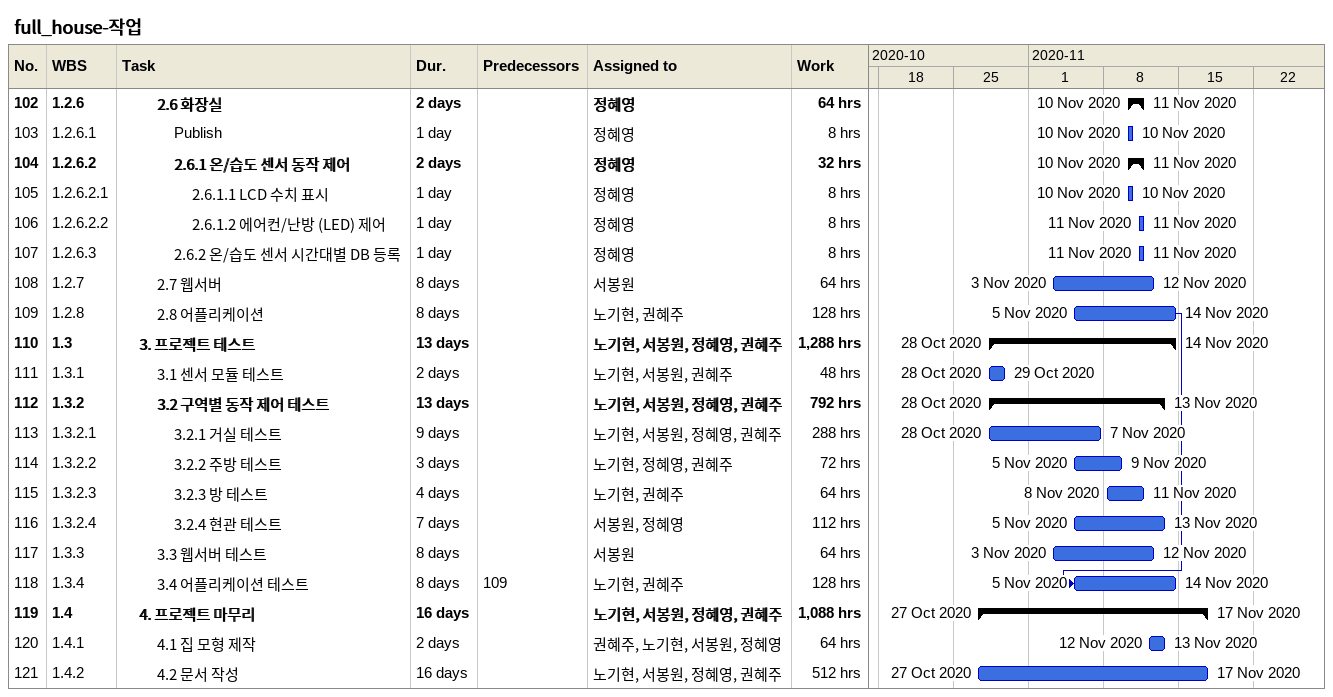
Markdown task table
full_house-작업

| ID | WBS | Task | Duration | Start | Finish | Predecessors | Resources | Work (h) |
|---|---|---|---|---|---|---|---|---|
| 102 | 1.2.6 | **2.6 화장실** | 2d | 2020-11-10 | 2020-11-11 |  | 정혜영 | 64 |
| 103 | 1.2.6.1 | Publish | 1d | 2020-11-10 | 2020-11-10 |  | 정혜영 | 8 |
| 104 | 1.2.6.2 | **2.6.1 온/습도 센서 동작 제어** | 2d | 2020-11-10 | 2020-11-11 |  | 정혜영 | 32 |
| 105 | 1.2.6.2.1 | 2.6.1.1 LCD 수치 표시 | 1d | 2020-11-10 | 2020-11-10 |  | 정혜영 | 8 |
| 106 | 1.2.6.2.2 | 2.6.1.2 에어컨/난방 (LED) 제어 | 1d | 2020-11-11 | 2020-11-11 |  | 정혜영 | 8 |
| 107 | 1.2.6.3 | 2.6.2 온/습도 센서 시간대별 DB 등록 | 1d | 2020-11-11 | 2020-11-11 |  | 정혜영 | 8 |
| 108 | 1.2.7 | 2.7 웹서버 | 8d | 2020-11-03 | 2020-11-12 |  | 서봉원 | 64 |
| 109 | 1.2.8 | 2.8 어플리케이션 | 8d | 2020-11-05 | 2020-11-14 |  | 노기현, 권혜주 | 128 |
| 110 | 1.3 | **3. 프로젝트 테스트** | 13d | 2020-10-28 | 2020-11-14 |  | 노기현, 서봉원, 정혜영, 권혜주 | 1288 |
| 111 | 1.3.1 | 3.1 센서 모듈 테스트 | 2d | 2020-10-28 | 2020-10-29 |  | 노기현, 서봉원, 권혜주 | 48 |
| 112 | 1.3.2 | **3.2 구역별 동작 제어 테스트** | 13d | 2020-10-28 | 2020-11-13 |  | 노기현, 서봉원, 정혜영, 권혜주 | 792 |
| 113 | 1.3.2.1 | 3.2.1 거실 테스트 | 9d | 2020-10-28 | 2020-11-07 |  | 노기현, 서봉원, 정혜영, 권혜주 | 288 |
| 114 | 1.3.2.2 | 3.2.2 주방 테스트 | 3d | 2020-11-05 | 2020-11-09 |  | 노기현, 정혜영, 권혜주 | 72 |
| 115 | 1.3.2.3 | 3.2.3 방 테스트 | 4d | 2020-11-08 | 2020-11-11 |  | 노기현, 권혜주 | 64 |
| 116 | 1.3.2.4 | 3.2.4 현관 테스트 | 7d | 2020-11-05 | 2020-11-13 |  | 서봉원, 정혜영 | 112 |
| 117 | 1.3.3 | 3.3 웹서버 테스트 | 8d | 2020-11-03 | 2020-11-12 |  | 서봉원 | 64 |
| 118 | 1.3.4 | 3.4 어플리케이션 테스트 | 8d | 2020-11-05 | 2020-11-14 | 109 | 노기현, 권혜주 | 128 |
| 119 | 1.4 | **4. 프로젝트 마무리** | 16d | 2020-10-27 | 2020-11-17 |  | 노기현, 서봉원, 정혜영, 권혜주 | 1088 |
| 120 | 1.4.1 | 4.1 집 모형 제작 | 2d | 2020-11-12 | 2020-11-13 |  | 권혜주, 노기현, 서봉원, 정혜영 | 64 |
| 121 | 1.4.2 | 4.2 문서 작성 | 16d | 2020-10-27 | 2020-11-17 |  | 노기현, 서봉원, 정혜영, 권혜주 | 512 |
